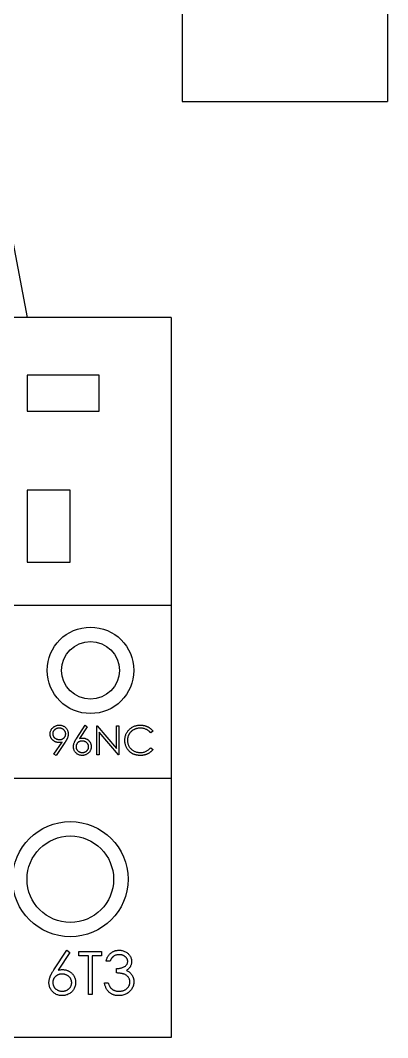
# Model space of a CAD drawing. Extents: x 342406 to 342906, y 326934 to 327634.
# Drawn here: x 342787.9 to 342813.3, y 327046.3 to 327116.9 of the extents above; entities that cross this region are included whole.
import ezdxf

# ---------------------------------------------------------------- set-up
doc = ezdxf.new("R2010")
doc.units = 0
doc.header["$MEASUREMENT"] = 0
for name, color, linetype in [('PV-1A6A', 7, 'Continuous'), ('PV-2418', 7, 'Continuous'), ('PV-261', 7, 'Continuous')]:
    doc.layers.add(name, color=color, linetype=linetype)

# ---------------------------------------------------------------- blocks, each defined once
blk = doc.blocks.new('Manufacturer上海良信PartName接触器SeriesNDC1ShellFrameLimitingCurrentRemarkPartTypeMinCurrent38.1MaxCurrent65Poles3PMinPower0MaxPower0LibType3DelFlgfalseUpdateDate2023-01-0100000')
at = {"layer": 'PV-1A6A'}
blk.add_line((37.5, -50), (37.5, -64), dxfattribs=at)
at = {"layer": 'PV-2418'}
for p, q in [((23.25, -54), (23.25, -64)), ((37.5, -54), (37.5, -64)), ((23.25, -64), (37.5, -64))]:
    blk.add_line(p, q, dxfattribs=at)
blk = doc.blocks.new('Manufacturer上海良信PartName热继电器SeriesNDR2-38ShellFrameLimitingCurrentRemarkPartTypeMinCurrent1MaxCurrent38Poles3PMinPower0MaxPower0LibType3DelFlgfalseUpdateDate2023-01-0100000')
at = {"layer": 'PV-261'}
for p, q in [((11.375, 23.5), (12.5, 17.5)), ((22.5, 17.5), (-22.5, 17.5)), ((22.5, 17.5), (22.5, -2.5)), ((12.5, 13.5), (12.5, 11)), ((17.5, 13.5), (12.5, 13.5)), ((17.5, 11), (17.5, 13.5)), ((12.5, 11), (17.5, 11)), ((15.5, 5.5), (12.5, 5.5)), ((12.5, 5.5), (12.5, 0.5)), ((15.5, 0.5), (15.5, 5.5)), ((12.5, 0.5), (15.5, 0.5)), ((22.5, -2.5), (-22.5, -2.5)), ((22.5, -2.5), (22.5, -14.5)), ((15.941, -11.719), (16.538, -10.806)), ((16.676, -10.915), (16.148, -11.723)), ((16.538, -10.806), (16.676, -10.915)), ((17.333, -12.857), (17.333, -10.857)), ((17.333, -10.857), (17.37, -10.857)), ((17.37, -10.857), (18.692, -12.432)), ((18.83, -12.857), (17.512, -11.287)), ((17.512, -11.287), (17.512, -12.857)), ((18.692, -12.432), (18.692, -10.857)), ((18.692, -10.857), (18.871, -10.857)), ((18.871, -10.857), (18.871, -12.857)), ((21.23, -11.224), (21.073, -11.345)), ((14.369, -12.809), (14.925, -11.996)), ((15.128, -12.008), (14.512, -12.909)), ((21.073, -12.37), (21.23, -12.489)), ((14.512, -12.909), (14.369, -12.809)), ((17.512, -12.857), (17.333, -12.857)), ((18.871, -12.857), (18.83, -12.857)), ((22.5, -14.5), (-22.5, -14.5)), ((22.5, -14.5), (22.5, -32.5)), ((14.355, -27.8), (15.251, -26.431)), ((15.458, -26.594), (14.665, -27.806)), ((15.251, -26.431), (15.458, -26.594)), ((16.097, -26.816), (16.097, -26.508)), ((16.097, -26.508), (17.674, -26.508)), ((16.751, -26.816), (16.097, -26.816)), ((16.751, -29.508), (16.751, -26.816)), ((17.674, -26.816), (17.02, -26.816)), ((17.02, -26.816), (17.02, -29.508)), ((17.674, -26.508), (17.674, -26.816)), ((18.251, -27.2), (17.981, -27.2)), ((18.712, -28.008), (18.712, -27.7)), ((17.866, -28.7), (18.135, -28.7)), ((17.02, -29.508), (16.751, -29.508)), ((22.5, -32.5), (-22.5, -32.5))]:
    blk.add_line(p, q, dxfattribs=at)
for centre, radius in [((16.9, -7), 3), ((16.9, -7), 2), ((15.5, -21.5), 4), ((15.5, -21.5), 3)]:
    blk.add_circle(centre, radius, dxfattribs=at)
for points, knots in [([(14.102, -11.419), (14.103, -11.391), (14.105, -11.336), (14.121, -11.256), (14.146, -11.18), (14.182, -11.108), (14.227, -11.043), (14.282, -10.983), (14.345, -10.932), (14.415, -10.887), (14.492, -10.851), (14.572, -10.825), (14.654, -10.809), (14.71, -10.807), (14.739, -10.806)], [0, 0, 0, 0, 0.085249, 0.167327, 0.248175, 0.328829, 0.409908, 0.490584, 0.572993, 0.658265, 0.744222, 0.82906, 0.913938, 1, 1, 1, 1]), ([(14.729, -11.011), (14.714, -11.012), (14.684, -11.013), (14.64, -11.018), (14.598, -11.027), (14.557, -11.04), (14.518, -11.056), (14.481, -11.076), (14.446, -11.1), (14.412, -11.127), (14.381, -11.157), (14.355, -11.188), (14.332, -11.221), (14.314, -11.256), (14.299, -11.292), (14.289, -11.329), (14.283, -11.369), (14.282, -11.395), (14.282, -11.409)], [0, 0, 0, 0, 0.068712, 0.134812, 0.199538, 0.263335, 0.326747, 0.390328, 0.454126, 0.519203, 0.58351, 0.645497, 0.70529, 0.763488, 0.821856, 0.880004, 0.939108, 1, 1, 1, 1]), ([(15.179, -11.409), (15.179, -11.395), (15.178, -11.369), (15.172, -11.329), (15.161, -11.292), (15.147, -11.256), (15.128, -11.221), (15.105, -11.188), (15.079, -11.157), (15.048, -11.127), (15.015, -11.1), (14.979, -11.076), (14.942, -11.056), (14.903, -11.04), (14.862, -11.027), (14.819, -11.018), (14.775, -11.013), (14.745, -11.012), (14.729, -11.011)], [0, 0, 0, 0, 0.06076, 0.119735, 0.177757, 0.235999, 0.29407, 0.353733, 0.415973, 0.48014, 0.545076, 0.608735, 0.672178, 0.735453, 0.799112, 0.864284, 0.930837, 1, 1, 1, 1]), ([(14.739, -10.806), (14.766, -10.807), (14.821, -10.809), (14.902, -10.824), (14.979, -10.85), (15.052, -10.885), (15.12, -10.929), (15.181, -10.982), (15.234, -11.043), (15.278, -11.111), (15.314, -11.184), (15.34, -11.261), (15.355, -11.34), (15.357, -11.394), (15.358, -11.421)], [0, 0, 0, 0, 0.085532, 0.169003, 0.251943, 0.335682, 0.419409, 0.501265, 0.583703, 0.668, 0.751919, 0.834598, 0.916526, 1, 1, 1, 1]), ([(19.282, -11.846), (19.282, -11.81), (19.284, -11.739), (19.299, -11.635), (19.323, -11.536), (19.357, -11.441), (19.4, -11.35), (19.453, -11.264), (19.516, -11.182), (19.587, -11.105), (19.666, -11.035), (19.75, -10.973), (19.84, -10.922), (19.934, -10.879), (20.033, -10.846), (20.137, -10.823), (20.246, -10.809), (20.32, -10.807), (20.358, -10.806)], [0, 0, 0, 0, 0.064558, 0.127014, 0.187955, 0.248014, 0.307748, 0.368235, 0.42947, 0.492743, 0.556258, 0.618217, 0.679655, 0.741246, 0.803415, 0.866815, 0.932328, 1, 1, 1, 1]), ([(20.346, -11.011), (20.326, -11.011), (20.286, -11.012), (20.227, -11.018), (20.169, -11.027), (20.112, -11.039), (20.056, -11.055), (20.001, -11.074), (19.948, -11.098), (19.896, -11.124), (19.846, -11.153), (19.798, -11.186), (19.754, -11.22), (19.712, -11.257), (19.673, -11.296), (19.637, -11.338), (19.604, -11.383), (19.574, -11.429), (19.547, -11.478), (19.525, -11.528), (19.505, -11.579), (19.489, -11.633), (19.476, -11.687), (19.468, -11.743), (19.462, -11.801), (19.461, -11.84), (19.461, -11.859)], [0, 0, 0, 0, 0.043955, 0.087502, 0.130463, 0.172752, 0.215403, 0.25765, 0.300153, 0.343121, 0.385925, 0.427686, 0.468818, 0.509492, 0.549883, 0.58998, 0.630405, 0.670869, 0.711384, 0.751627, 0.791776, 0.832459, 0.873319, 0.914543, 0.956924, 1, 1, 1, 1]), ([(21.073, -11.345), (21.062, -11.331), (21.04, -11.305), (21.004, -11.267), (20.967, -11.233), (20.928, -11.2), (20.887, -11.17), (20.845, -11.143), (20.8, -11.118), (20.739, -11.088), (20.66, -11.057), (20.559, -11.031), (20.454, -11.014), (20.383, -11.012), (20.346, -11.011)], [0, 0, 0, 0, 0.063163, 0.125475, 0.187121, 0.248294, 0.309295, 0.36985, 0.430973, 0.492456, 0.616148, 0.740844, 0.868183, 1, 1, 1, 1]), ([(20.358, -10.806), (20.381, -10.806), (20.426, -10.807), (20.493, -10.812), (20.559, -10.821), (20.623, -10.833), (20.685, -10.848), (20.745, -10.868), (20.804, -10.89), (20.861, -10.916), (20.916, -10.945), (20.969, -10.976), (21.019, -11.011), (21.067, -11.048), (21.111, -11.088), (21.154, -11.13), (21.194, -11.176), (21.218, -11.208), (21.23, -11.224)], [0, 0, 0, 0, 0.068548, 0.135683, 0.201215, 0.265682, 0.329267, 0.392395, 0.45507, 0.517127, 0.57879, 0.63974, 0.700192, 0.759806, 0.819628, 0.879355, 0.939512, 1, 1, 1, 1]), ([(14.715, -12.011), (14.694, -12.011), (14.652, -12.01), (14.592, -12.001), (14.534, -11.988), (14.478, -11.969), (14.425, -11.945), (14.374, -11.916), (14.325, -11.881), (14.28, -11.841), (14.238, -11.797), (14.202, -11.751), (14.171, -11.701), (14.146, -11.65), (14.126, -11.595), (14.112, -11.539), (14.104, -11.479), (14.103, -11.439), (14.102, -11.419)], [0, 0, 0, 0, 0.0662949, 0.1301311, 0.1928622, 0.25436, 0.3159098, 0.3773381, 0.4402053, 0.5041751, 0.5680336, 0.6302277, 0.6908615, 0.7514218, 0.8114657, 0.8727505, 0.9353907, 1, 1, 1, 1]), ([(14.282, -11.409), (14.282, -11.422), (14.283, -11.449), (14.289, -11.488), (14.3, -11.526), (14.315, -11.562), (14.334, -11.596), (14.358, -11.629), (14.386, -11.661), (14.418, -11.69), (14.452, -11.718), (14.489, -11.741), (14.528, -11.761), (14.569, -11.778), (14.611, -11.79), (14.655, -11.8), (14.701, -11.805), (14.732, -11.806), (14.748, -11.806)], [0, 0, 0, 0, 0.05954, 0.117423, 0.17444, 0.231734, 0.289722, 0.3492, 0.410516, 0.47508, 0.540094, 0.604444, 0.668697, 0.73211, 0.796739, 0.862906, 0.930462, 1, 1, 1, 1]), ([(14.925, -11.996), (14.889, -12), (14.82, -12.009), (14.749, -12.01), (14.715, -12.011)], [0, 0, 0, 0, 0.507858, 1, 1, 1, 1]), ([(14.748, -11.806), (14.764, -11.806), (14.795, -11.805), (14.84, -11.8), (14.883, -11.791), (14.923, -11.777), (14.962, -11.762), (14.997, -11.742), (15.03, -11.718), (15.061, -11.691), (15.089, -11.661), (15.113, -11.629), (15.133, -11.596), (15.15, -11.561), (15.163, -11.525), (15.173, -11.488), (15.178, -11.449), (15.179, -11.422), (15.179, -11.409)], [0, 0, 0, 0, 0.072713, 0.141547, 0.208363, 0.272462, 0.33539, 0.397711, 0.459383, 0.522098, 0.584315, 0.644392, 0.703345, 0.761509, 0.82003, 0.878517, 0.938265, 1, 1, 1, 1]), ([(15.358, -11.421), (15.358, -11.442), (15.356, -11.484), (15.347, -11.549), (15.331, -11.615), (15.312, -11.671), (15.294, -11.717), (15.278, -11.753), (15.259, -11.792), (15.237, -11.832), (15.214, -11.873), (15.188, -11.917), (15.159, -11.962), (15.139, -11.992), (15.128, -12.008)], [0, 0, 0, 0, 0.09832, 0.1994175, 0.3056026, 0.4161624, 0.4745824, 0.5370065, 0.6038574, 0.6740896, 0.749417, 0.8282535, 0.9120542, 1, 1, 1, 1]), ([(15.717, -12.3), (15.718, -12.279), (15.719, -12.237), (15.729, -12.173), (15.745, -12.108), (15.762, -12.053), (15.78, -12.008), (15.795, -11.971), (15.814, -11.934), (15.835, -11.894), (15.858, -11.852), (15.883, -11.809), (15.911, -11.764), (15.931, -11.734), (15.941, -11.719)], [0, 0, 0, 0, 0.097818, 0.199726, 0.305276, 0.415811, 0.474472, 0.537274, 0.603657, 0.674299, 0.749834, 0.828598, 0.912378, 1, 1, 1, 1]), ([(16.317, -11.909), (16.302, -11.909), (16.272, -11.91), (16.229, -11.915), (16.187, -11.925), (16.148, -11.937), (16.111, -11.953), (16.076, -11.973), (16.043, -11.997), (16.013, -12.024), (15.986, -12.054), (15.962, -12.086), (15.942, -12.119), (15.926, -12.153), (15.913, -12.19), (15.903, -12.227), (15.898, -12.267), (15.897, -12.293), (15.897, -12.307)], [0, 0, 0, 0, 0.070599, 0.137901, 0.203196, 0.26679, 0.329106, 0.390654, 0.452653, 0.515748, 0.577926, 0.63893, 0.698351, 0.757296, 0.816394, 0.876267, 0.936817, 1, 1, 1, 1]), ([(16.148, -11.723), (16.183, -11.717), (16.252, -11.706), (16.321, -11.704), (16.355, -11.704)], [0, 0, 0, 0, 0.512659, 1, 1, 1, 1]), ([(16.769, -12.307), (16.768, -12.293), (16.768, -12.266), (16.761, -12.227), (16.751, -12.189), (16.736, -12.153), (16.717, -12.118), (16.694, -12.085), (16.668, -12.054), (16.637, -12.024), (16.603, -11.997), (16.567, -11.973), (16.53, -11.953), (16.491, -11.937), (16.45, -11.925), (16.407, -11.915), (16.363, -11.91), (16.333, -11.909), (16.317, -11.909)], [0, 0, 0, 0, 0.061138, 0.119994, 0.178225, 0.236256, 0.294929, 0.354716, 0.41673, 0.480664, 0.545832, 0.609758, 0.672971, 0.736017, 0.799839, 0.864775, 0.931088, 1, 1, 1, 1]), ([(16.355, -11.704), (16.375, -11.704), (16.415, -11.705), (16.474, -11.713), (16.53, -11.726), (16.584, -11.746), (16.636, -11.77), (16.685, -11.799), (16.732, -11.834), (16.776, -11.874), (16.816, -11.918), (16.852, -11.964), (16.882, -12.013), (16.906, -12.065), (16.925, -12.119), (16.938, -12.176), (16.947, -12.235), (16.948, -12.276), (16.948, -12.296)], [0, 0, 0, 0, 0.065231, 0.128405, 0.190067, 0.250943, 0.311546, 0.372863, 0.435024, 0.499072, 0.563091, 0.62551, 0.68668, 0.747283, 0.808563, 0.870742, 0.934341, 1, 1, 1, 1]), ([(19.535, -12.559), (19.515, -12.534), (19.475, -12.485), (19.423, -12.404), (19.379, -12.321), (19.343, -12.233), (19.316, -12.142), (19.296, -12.046), (19.284, -11.947), (19.282, -11.88), (19.282, -11.846)], [0, 0, 0, 0, 0.1243285, 0.247156, 0.3687797, 0.4907339, 0.6136138, 0.7389576, 0.8673106, 1, 1, 1, 1]), ([(19.461, -11.859), (19.462, -11.889), (19.463, -11.947), (19.476, -12.032), (19.495, -12.113), (19.524, -12.191), (19.559, -12.265), (19.604, -12.335), (19.655, -12.401), (19.715, -12.463), (19.78, -12.519), (19.851, -12.569), (19.925, -12.61), (20.004, -12.645), (20.087, -12.671), (20.174, -12.69), (20.265, -12.702), (20.327, -12.703), (20.359, -12.704)], [0, 0, 0, 0, 0.064323, 0.12629, 0.186726, 0.246146, 0.305576, 0.365429, 0.426326, 0.48884, 0.551725, 0.613919, 0.675484, 0.737334, 0.800229, 0.864502, 0.931041, 1, 1, 1, 1]), ([(16.323, -12.909), (16.296, -12.908), (16.243, -12.906), (16.165, -12.891), (16.089, -12.866), (16.017, -12.831), (15.951, -12.788), (15.892, -12.736), (15.839, -12.675), (15.796, -12.608), (15.761, -12.535), (15.736, -12.459), (15.721, -12.38), (15.718, -12.327), (15.717, -12.3)], [0, 0, 0, 0, 0.084335, 0.167052, 0.249566, 0.33274, 0.415915, 0.497828, 0.580373, 0.6646, 0.749467, 0.83251, 0.915639, 1, 1, 1, 1]), ([(15.897, -12.307), (15.897, -12.32), (15.898, -12.347), (15.904, -12.386), (15.914, -12.424), (15.929, -12.459), (15.946, -12.494), (15.969, -12.527), (15.994, -12.559), (16.024, -12.588), (16.057, -12.615), (16.091, -12.639), (16.127, -12.659), (16.165, -12.675), (16.205, -12.688), (16.246, -12.697), (16.289, -12.702), (16.318, -12.703), (16.333, -12.704)], [0, 0, 0, 0, 0.0618417, 0.1212624, 0.1807459, 0.2392309, 0.2983076, 0.3581828, 0.4203592, 0.4847924, 0.5499385, 0.6137183, 0.6766807, 0.7391542, 0.8021997, 0.8667402, 0.9320497, 1, 1, 1, 1]), ([(16.948, -12.296), (16.947, -12.324), (16.946, -12.379), (16.93, -12.459), (16.905, -12.536), (16.87, -12.607), (16.826, -12.673), (16.772, -12.732), (16.711, -12.785), (16.641, -12.828), (16.566, -12.864), (16.488, -12.89), (16.406, -12.906), (16.351, -12.908), (16.323, -12.909)], [0, 0, 0, 0, 0.085948, 0.169125, 0.250399, 0.33229, 0.413364, 0.494172, 0.576022, 0.660757, 0.745783, 0.830044, 0.914028, 1, 1, 1, 1]), ([(16.333, -12.704), (16.348, -12.703), (16.377, -12.702), (16.42, -12.697), (16.461, -12.688), (16.5, -12.675), (16.538, -12.659), (16.574, -12.639), (16.609, -12.615), (16.641, -12.588), (16.671, -12.559), (16.697, -12.527), (16.719, -12.494), (16.737, -12.46), (16.751, -12.424), (16.761, -12.386), (16.768, -12.347), (16.768, -12.32), (16.769, -12.307)], [0, 0, 0, 0, 0.067962, 0.133283, 0.197835, 0.260892, 0.323377, 0.38635, 0.449638, 0.514795, 0.57924, 0.641814, 0.701359, 0.760727, 0.819222, 0.878716, 0.938147, 1, 1, 1, 1]), ([(20.36, -12.909), (20.339, -12.909), (20.296, -12.908), (20.233, -12.903), (20.172, -12.897), (20.113, -12.887), (20.055, -12.875), (19.999, -12.86), (19.945, -12.842), (19.892, -12.822), (19.842, -12.799), (19.792, -12.773), (19.745, -12.744), (19.699, -12.712), (19.656, -12.678), (19.614, -12.641), (19.573, -12.602), (19.548, -12.573), (19.535, -12.559)], [0, 0, 0, 0, 0.069663, 0.13775, 0.203917, 0.26878, 0.332414, 0.394754, 0.45618, 0.516996, 0.577396, 0.637198, 0.696999, 0.756756, 0.816554, 0.876948, 0.938132, 1, 1, 1, 1]), ([(20.359, -12.704), (20.394, -12.703), (20.462, -12.701), (20.563, -12.685), (20.66, -12.659), (20.752, -12.622), (20.84, -12.575), (20.923, -12.517), (21.002, -12.449), (21.049, -12.397), (21.073, -12.37)], [0, 0, 0, 0, 0.128515, 0.252949, 0.374755, 0.49594, 0.617181, 0.740909, 0.867811, 1, 1, 1, 1]), ([(21.23, -12.489), (21.218, -12.506), (21.192, -12.538), (21.152, -12.584), (21.109, -12.627), (21.063, -12.667), (21.016, -12.705), (20.965, -12.739), (20.913, -12.771), (20.858, -12.8), (20.802, -12.826), (20.743, -12.848), (20.684, -12.866), (20.622, -12.882), (20.559, -12.894), (20.494, -12.902), (20.428, -12.908), (20.383, -12.908), (20.36, -12.909)], [0, 0, 0, 0, 0.061674, 0.123053, 0.183475, 0.243727, 0.304279, 0.364863, 0.425946, 0.487391, 0.54922, 0.611144, 0.673529, 0.736961, 0.800785, 0.866013, 0.932101, 1, 1, 1, 1]), ([(17.981, -27.2), (17.989, -27.17), (18.003, -27.111), (18.033, -27.027), (18.065, -26.947), (18.104, -26.873), (18.146, -26.804), (18.195, -26.741), (18.248, -26.682), (18.306, -26.63), (18.367, -26.583), (18.431, -26.543), (18.498, -26.508), (18.568, -26.48), (18.641, -26.458), (18.717, -26.443), (18.795, -26.433), (18.847, -26.432), (18.874, -26.431)], [0, 0, 0, 0, 0.072625, 0.141977, 0.208985, 0.273957, 0.336889, 0.398745, 0.460116, 0.520825, 0.580994, 0.640152, 0.698622, 0.757271, 0.816427, 0.876254, 0.937165, 1, 1, 1, 1]), ([(18.878, -26.739), (18.844, -26.74), (18.777, -26.742), (18.681, -26.763), (18.591, -26.795), (18.523, -26.834), (18.473, -26.872), (18.437, -26.906), (18.401, -26.943), (18.369, -26.986), (18.336, -27.033), (18.306, -27.085), (18.277, -27.14), (18.26, -27.18), (18.251, -27.2)], [0, 0, 0, 0, 0.122712, 0.239685, 0.351816, 0.463766, 0.520818, 0.579448, 0.640604, 0.705298, 0.773634, 0.844669, 0.920057, 1, 1, 1, 1]), ([(18.874, -26.431), (18.914, -26.432), (18.991, -26.435), (19.105, -26.456), (19.215, -26.49), (19.319, -26.536), (19.416, -26.594), (19.502, -26.663), (19.577, -26.741), (19.639, -26.827), (19.688, -26.919), (19.724, -27.014), (19.746, -27.112), (19.749, -27.178), (19.751, -27.211)], [0, 0, 0, 0, 0.090254, 0.17854, 0.266093, 0.354631, 0.441886, 0.525747, 0.608114, 0.690197, 0.770821, 0.848326, 0.924012, 1, 1, 1, 1]), ([(19.481, -27.209), (19.481, -27.194), (19.48, -27.163), (19.471, -27.117), (19.458, -27.073), (19.44, -27.03), (19.415, -26.99), (19.385, -26.95), (19.35, -26.913), (19.31, -26.878), (19.267, -26.845), (19.219, -26.817), (19.169, -26.793), (19.117, -26.773), (19.061, -26.758), (19.002, -26.747), (18.941, -26.74), (18.899, -26.739), (18.878, -26.739)], [0, 0, 0, 0, 0.055275, 0.109966, 0.163247, 0.218076, 0.273301, 0.330909, 0.390995, 0.454176, 0.518862, 0.583311, 0.648517, 0.715031, 0.782502, 0.852323, 0.924928, 1, 1, 1, 1]), ([(18.712, -27.7), (18.749, -27.7), (18.822, -27.698), (18.928, -27.684), (19.03, -27.663), (19.124, -27.631), (19.211, -27.595), (19.285, -27.552), (19.348, -27.504), (19.397, -27.451), (19.435, -27.395), (19.462, -27.335), (19.478, -27.273), (19.48, -27.231), (19.481, -27.209)], [0, 0, 0, 0, 0.110166, 0.215787, 0.318027, 0.417574, 0.51165, 0.596162, 0.672935, 0.74367, 0.810677, 0.874059, 0.936696, 1, 1, 1, 1]), ([(19.751, -27.211), (19.75, -27.242), (19.748, -27.304), (19.731, -27.395), (19.703, -27.48), (19.665, -27.561), (19.615, -27.636), (19.554, -27.706), (19.482, -27.771), (19.428, -27.809), (19.4, -27.828)], [0, 0, 0, 0, 0.128068, 0.250608, 0.37063, 0.490072, 0.610375, 0.734313, 0.863217, 1, 1, 1, 1]), ([(14.02, -28.671), (14.021, -28.641), (14.023, -28.578), (14.037, -28.482), (14.061, -28.384), (14.086, -28.301), (14.114, -28.233), (14.137, -28.179), (14.165, -28.122), (14.196, -28.062), (14.23, -28), (14.268, -27.936), (14.311, -27.869), (14.34, -27.823), (14.355, -27.8)], [0, 0, 0, 0, 0.097818, 0.199726, 0.305276, 0.415811, 0.474472, 0.537274, 0.603657, 0.674299, 0.749834, 0.828598, 0.912378, 1, 1, 1, 1]), ([(14.919, -28.085), (14.897, -28.086), (14.852, -28.087), (14.786, -28.094), (14.724, -28.109), (14.665, -28.127), (14.61, -28.152), (14.558, -28.182), (14.509, -28.218), (14.463, -28.258), (14.422, -28.303), (14.387, -28.35), (14.357, -28.4), (14.332, -28.452), (14.313, -28.506), (14.299, -28.563), (14.291, -28.622), (14.29, -28.662), (14.289, -28.682)], [0, 0, 0, 0, 0.0705993, 0.1379009, 0.2031962, 0.2667897, 0.3291064, 0.3906535, 0.4526531, 0.515748, 0.5779263, 0.63893, 0.6983507, 0.757296, 0.8163938, 0.8762669, 0.9368171, 1, 1, 1, 1]), ([(14.665, -27.806), (14.718, -27.798), (14.821, -27.781), (14.925, -27.779), (14.976, -27.777)], [0, 0, 0, 0, 0.512659, 1, 1, 1, 1]), ([(15.597, -28.682), (15.596, -28.662), (15.595, -28.622), (15.585, -28.563), (15.57, -28.506), (15.548, -28.451), (15.52, -28.4), (15.485, -28.35), (15.445, -28.302), (15.399, -28.258), (15.348, -28.218), (15.295, -28.182), (15.238, -28.152), (15.18, -28.127), (15.118, -28.109), (15.054, -28.095), (14.988, -28.087), (14.942, -28.086), (14.919, -28.085)], [0, 0, 0, 0, 0.061138, 0.119994, 0.178225, 0.236256, 0.294929, 0.354716, 0.41673, 0.480664, 0.545832, 0.609758, 0.672971, 0.736017, 0.799839, 0.864775, 0.931088, 1, 1, 1, 1]), ([(14.976, -27.777), (15.006, -27.778), (15.066, -27.78), (15.155, -27.792), (15.239, -27.812), (15.32, -27.84), (15.397, -27.877), (15.472, -27.92), (15.542, -27.973), (15.608, -28.033), (15.668, -28.099), (15.721, -28.168), (15.766, -28.242), (15.803, -28.32), (15.831, -28.401), (15.851, -28.486), (15.863, -28.575), (15.865, -28.635), (15.866, -28.666)], [0, 0, 0, 0, 0.065231, 0.128405, 0.190067, 0.250943, 0.311546, 0.372863, 0.435024, 0.499072, 0.563091, 0.62551, 0.68668, 0.747283, 0.808563, 0.870742, 0.934341, 1, 1, 1, 1]), ([(19.635, -28.643), (19.634, -28.615), (19.631, -28.559), (19.611, -28.477), (19.578, -28.398), (19.532, -28.323), (19.476, -28.254), (19.411, -28.192), (19.335, -28.141), (19.266, -28.106), (19.205, -28.082), (19.152, -28.066), (19.093, -28.052), (19.028, -28.04), (18.958, -28.029), (18.881, -28.02), (18.799, -28.013), (18.742, -28.01), (18.712, -28.008)], [0, 0, 0, 0, 0.066909, 0.133485, 0.201035, 0.271234, 0.34288, 0.413836, 0.485977, 0.56023, 0.599884, 0.644055, 0.691892, 0.744688, 0.801492, 0.862858, 0.929328, 1, 1, 1, 1]), ([(19.4, -27.828), (19.432, -27.843), (19.495, -27.874), (19.582, -27.934), (19.66, -28.003), (19.703, -28.057), (19.725, -28.084)], [0, 0, 0, 0, 0.2538796, 0.5030089, 0.7502911, 1, 1, 1, 1]), ([(19.725, -28.084), (19.74, -28.104), (19.768, -28.143), (19.804, -28.206), (19.836, -28.269), (19.861, -28.336), (19.88, -28.403), (19.894, -28.473), (19.903, -28.544), (19.904, -28.593), (19.904, -28.617)], [0, 0, 0, 0, 0.128136, 0.254173, 0.378112, 0.501712, 0.623986, 0.747096, 0.872875, 1, 1, 1, 1]), ([(14.928, -29.585), (14.888, -29.584), (14.808, -29.581), (14.69, -29.558), (14.577, -29.52), (14.47, -29.469), (14.37, -29.404), (14.281, -29.325), (14.203, -29.235), (14.138, -29.133), (14.086, -29.024), (14.047, -28.91), (14.025, -28.792), (14.021, -28.712), (14.02, -28.671)], [0, 0, 0, 0, 0.084335, 0.167052, 0.249566, 0.33274, 0.415915, 0.497828, 0.580373, 0.6646, 0.749467, 0.83251, 0.915639, 1, 1, 1, 1]), ([(14.289, -28.682), (14.29, -28.703), (14.291, -28.742), (14.3, -28.801), (14.315, -28.857), (14.336, -28.911), (14.362, -28.963), (14.397, -29.012), (14.435, -29.06), (14.48, -29.104), (14.528, -29.144), (14.58, -29.18), (14.635, -29.21), (14.692, -29.234), (14.751, -29.254), (14.813, -29.268), (14.877, -29.275), (14.921, -29.277), (14.943, -29.277)], [0, 0, 0, 0, 0.061842, 0.121262, 0.180746, 0.239231, 0.298308, 0.358183, 0.420359, 0.484792, 0.549938, 0.613718, 0.676681, 0.739154, 0.8022, 0.86674, 0.93205, 1, 1, 1, 1]), ([(15.866, -28.666), (15.865, -28.708), (15.862, -28.791), (15.838, -28.911), (15.801, -29.026), (15.748, -29.133), (15.682, -29.232), (15.602, -29.32), (15.51, -29.399), (15.405, -29.465), (15.293, -29.518), (15.176, -29.557), (15.053, -29.58), (14.97, -29.583), (14.928, -29.585)], [0, 0, 0, 0, 0.085948, 0.169125, 0.250399, 0.33229, 0.413364, 0.494172, 0.576022, 0.660757, 0.745783, 0.830044, 0.914028, 1, 1, 1, 1]), ([(14.943, -29.277), (14.965, -29.277), (15.009, -29.275), (15.073, -29.268), (15.135, -29.254), (15.194, -29.234), (15.251, -29.21), (15.305, -29.18), (15.357, -29.144), (15.405, -29.104), (15.451, -29.06), (15.489, -29.012), (15.522, -28.963), (15.549, -28.911), (15.571, -28.857), (15.586, -28.801), (15.595, -28.742), (15.596, -28.703), (15.597, -28.682)], [0, 0, 0, 0, 0.067962, 0.133283, 0.197835, 0.260892, 0.323377, 0.38635, 0.449638, 0.514795, 0.57924, 0.641814, 0.701359, 0.760727, 0.819222, 0.878716, 0.938147, 1, 1, 1, 1]), ([(18.867, -29.585), (18.834, -29.584), (18.771, -29.583), (18.679, -29.573), (18.59, -29.554), (18.506, -29.53), (18.425, -29.499), (18.349, -29.46), (18.277, -29.414), (18.209, -29.361), (18.145, -29.302), (18.088, -29.235), (18.036, -29.162), (17.991, -29.082), (17.95, -28.996), (17.916, -28.904), (17.887, -28.805), (17.873, -28.736), (17.866, -28.7)], [0, 0, 0, 0, 0.065541, 0.128963, 0.190377, 0.250092, 0.308548, 0.366398, 0.424542, 0.48317, 0.542243, 0.601739, 0.662506, 0.724856, 0.789128, 0.856346, 0.926295, 1, 1, 1, 1]), ([(18.135, -28.7), (18.142, -28.723), (18.156, -28.768), (18.179, -28.833), (18.206, -28.892), (18.234, -28.947), (18.264, -28.997), (18.297, -29.041), (18.331, -29.081), (18.357, -29.104), (18.37, -29.115)], [0, 0, 0, 0, 0.1497704, 0.2913164, 0.4259664, 0.5521596, 0.6715274, 0.7861216, 0.8953251, 1, 1, 1, 1]), ([(19.904, -28.617), (19.903, -28.659), (19.9, -28.743), (19.872, -28.866), (19.83, -28.988), (19.769, -29.103), (19.696, -29.212), (19.608, -29.309), (19.508, -29.392), (19.396, -29.461), (19.274, -29.517), (19.144, -29.556), (19.008, -29.581), (18.914, -29.584), (18.867, -29.585)], [0, 0, 0, 0, 0.0796483, 0.1589217, 0.2396195, 0.3226094, 0.4060346, 0.4876021, 0.5696846, 0.6530361, 0.7374357, 0.8224778, 0.9097477, 1, 1, 1, 1]), ([(18.871, -29.277), (18.899, -29.277), (18.954, -29.276), (19.034, -29.266), (19.111, -29.252), (19.182, -29.231), (19.25, -29.205), (19.313, -29.172), (19.372, -29.133), (19.426, -29.088), (19.475, -29.04), (19.518, -28.99), (19.554, -28.937), (19.584, -28.882), (19.607, -28.825), (19.623, -28.766), (19.634, -28.705), (19.635, -28.664), (19.635, -28.643)], [0, 0, 0, 0, 0.076072, 0.148752, 0.218403, 0.28576, 0.350598, 0.414964, 0.478069, 0.541761, 0.60435, 0.664075, 0.721464, 0.777587, 0.832644, 0.887844, 0.94346, 1, 1, 1, 1]), ([(18.37, -29.115), (18.387, -29.128), (18.42, -29.154), (18.475, -29.187), (18.533, -29.215), (18.594, -29.237), (18.658, -29.256), (18.727, -29.268), (18.798, -29.276), (18.846, -29.277), (18.871, -29.277)], [0, 0, 0, 0, 0.118271, 0.236178, 0.355663, 0.475904, 0.600127, 0.728608, 0.861313, 1, 1, 1, 1])]:
    blk.add_open_spline(points, degree=3, knots=knots, dxfattribs=at)

msp = doc.modelspace()

# ---------------------------------------------------------------- block references
for name, p in [('Manufacturer上海良信PartName接触器SeriesNDC1ShellFrameLimitingCurrentRemarkPartTypeMinCurrent38.1MaxCurrent65Poles3PMinPower0MaxPower0LibType3DelFlgfalseUpdateDate2023-01-0100000', (342775.828, 327175.288)), ('Manufacturer上海良信PartName热继电器SeriesNDR2-38ShellFrameLimitingCurrentRemarkPartTypeMinCurrent1MaxCurrent38Poles3PMinPower0MaxPower0LibType3DelFlgfalseUpdateDate2023-01-0100000', (342775.828, 327078.788))]:
    msp.add_blockref(name, p)

doc.saveas('drawing.dxf')
